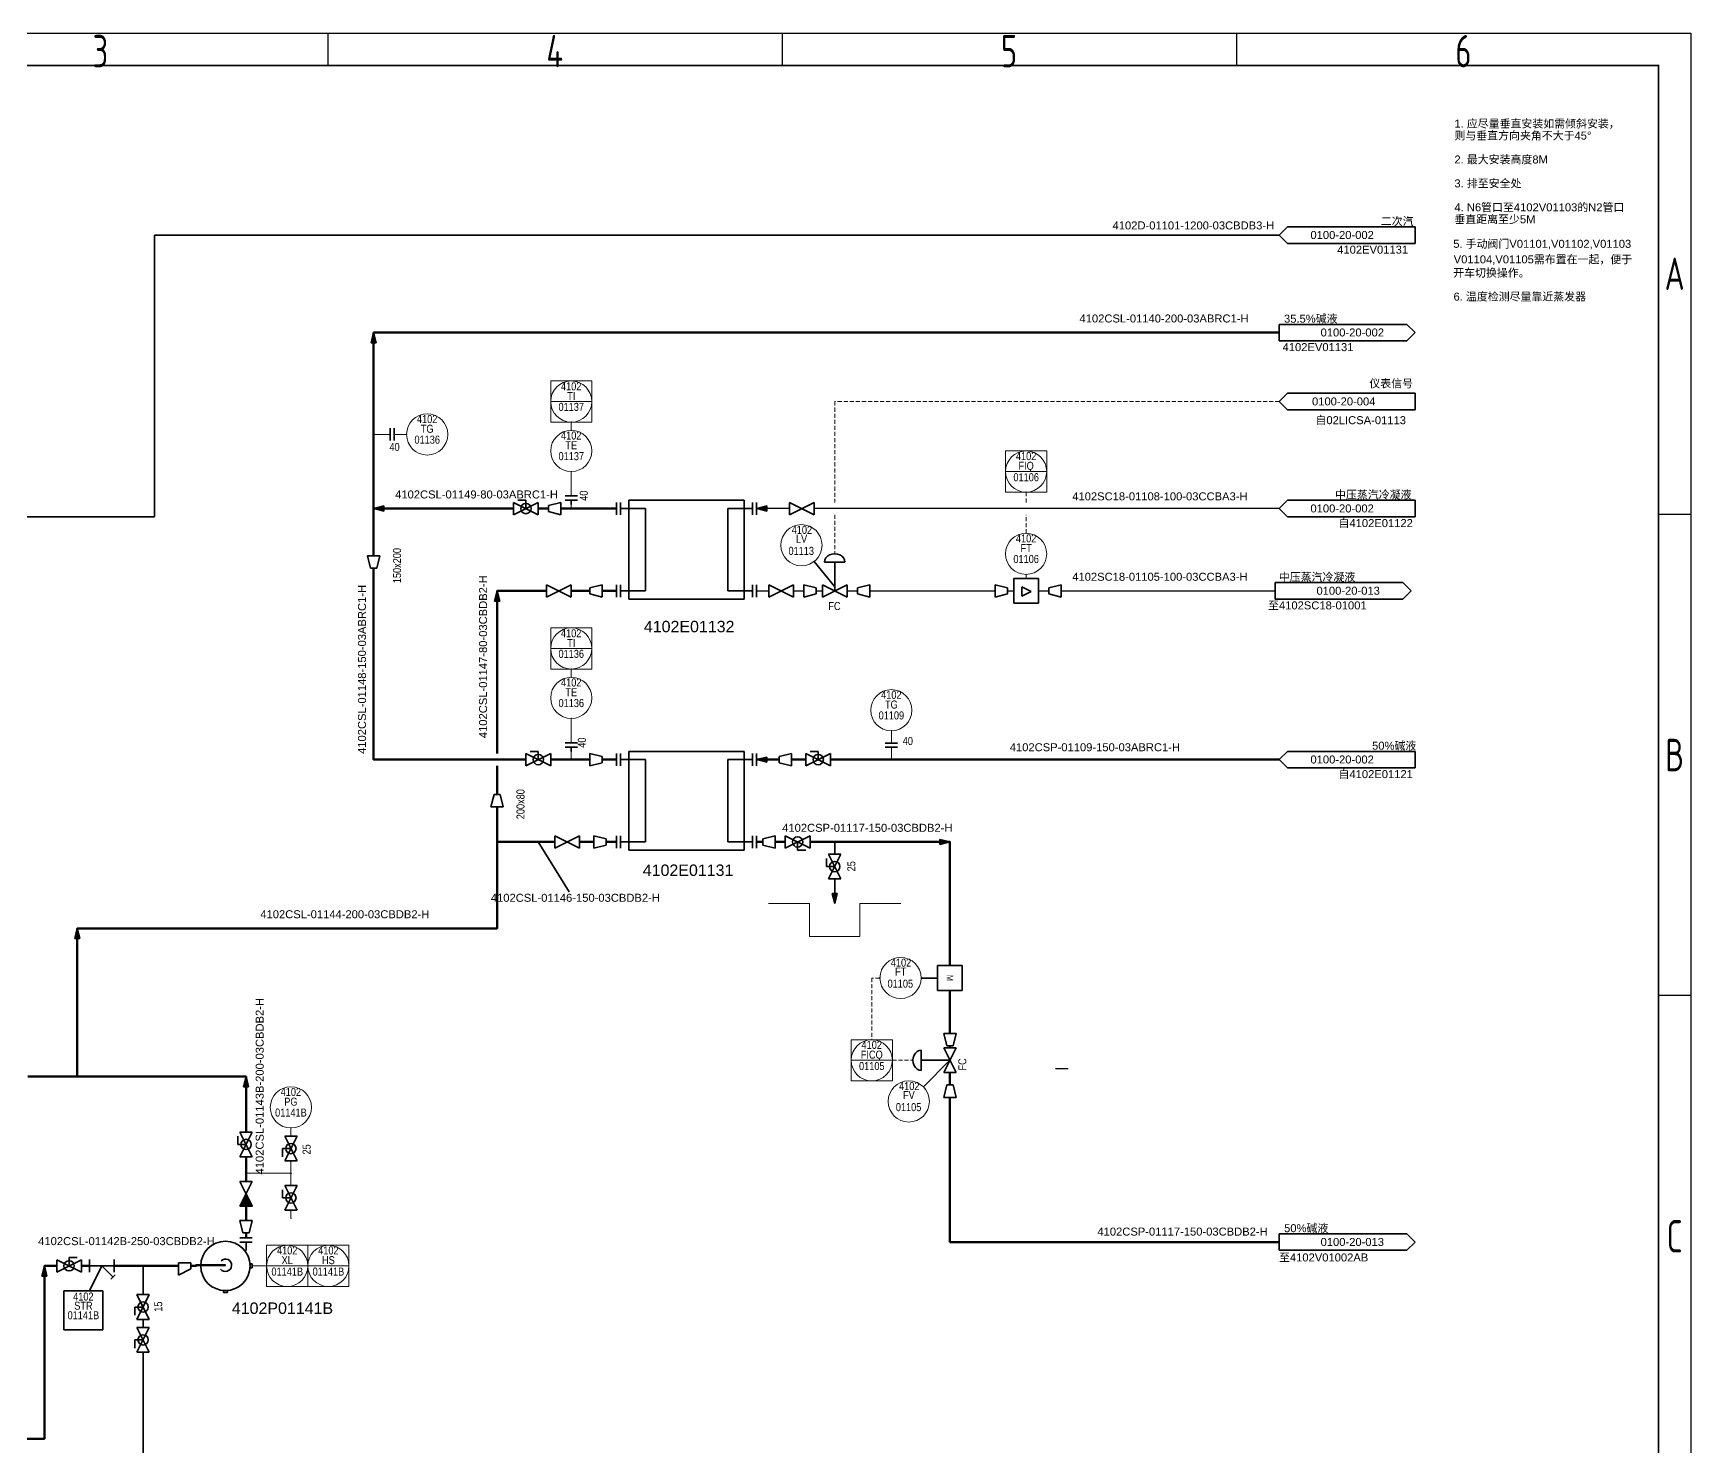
# Model space of a CAD drawing. Extents: x 757 to 8510, y -6585 to 527.
# Drawn here: x 1455 to 1967, y -714 to -278 of the extents above; entities that cross this region are included whole.
import ezdxf
from ezdxf.enums import TextEntityAlignment as Align

# ---------------------------------------------------------------- set-up
doc = ezdxf.new("R2010")
doc.units = 0
doc.header["$MEASUREMENT"] = 0
doc.linetypes.add('ELECTRIC', pattern=[0.1875, 0.125, -0.0625])
doc.layers.get('0').update_dxf_attribs({"linetype": 'CONTINUOUS'})
for name, color, linetype in [('10', 7, 'CONTINUOUS'), ('11', 7, 'CONTINUOUS'), ('12', 7, 'CONTINUOUS'), ('ConsistencyChecks', 7, 'CONTINUOUS'), ('Default', 6, 'CONTINUOUS'), ('Notes', 7, 'CONTINUOUS'), ('PUB_TITLE', 1, 'CONTINUOUS'), ('图框', 92, 'CONTINUOUS')]:
    doc.layers.add(name, color=color, linetype=linetype)
doc.styles.add('Arial', font='arial.ttf')
doc.styles.add('Arial Narrow', font='ARIALN.TTF')
doc.styles.add('CD-Title Block', font='gbenor.shx', dxfattribs={"width": 0.8, "bigfont": 'gbcbig.shx'})
doc.styles.add('txt.shx', font='arial.ttf')
pattern_1 = [(0, (-2e-13, -1105.13), (0, 3.175), [])]

# ---------------------------------------------------------------- blocks, each defined once
blk = doc.blocks.new('HORIZ CENTRIFUGAL PUMP', base_point=(96.52, 116.84))
at = {"color": 0, "linetype": 'ByBlock', "lineweight": -2}
blk.add_circle((96.52, 116.84), 7.62, dxfattribs=at)
blk = doc.blocks.new('CHENGDA-FLANGED NOZZLE CONNECT TO TT')
at = {"color": 0, "linetype": 'ByBlock', "lineweight": -2}
for p, q in [((0, 0), (2.54, 0)), ((2.54, 0), (2.54, 1.905)), ((2.54, 1.905), (2.54, -1.905)), ((3.81, 1.905), (3.81, -1.905))]:
    blk.add_line(p, q, dxfattribs=at)
blk = doc.blocks.new('INSTRUMENT CONNECTOR')
at = {"color": 0, "linetype": 'ByBlock', "lineweight": -2}
for p, q in [((0, 0.635), (0.635, 0.635)), ((0, -0.635), (0, 0.635)), ((0.635, 0.635), (0.635, -0.635)), ((0.635, -0.635), (0, -0.635))]:
    blk.add_line(p, q, dxfattribs=at)
blk = doc.blocks.new('FLANGED NOZZLE-INTERNAL')
at = {"color": 0, "linetype": 'ByBlock', "lineweight": -2}
blk.add_arc((0, 0), 1.91, 45.5104, 321.6705, dxfattribs=at)
blk = doc.blocks.new('DISCR FIELD MOUNTED FT')
at = {"color": 0, "linetype": 'ByBlock', "lineweight": -2}
blk.add_circle((0, 0), 6.35, dxfattribs=at)
blk = doc.blocks.new('CHENGDA-DCS FUNC ACCESS IN PRIME LOC FOR PUMP', base_point=(1.27, 1.27))
at = {"color": 0, "linetype": 'ByBlock', "lineweight": -2}
for p, q in [((-5.08, 7.62), (7.62, 7.62)), ((-5.08, -5.08), (-5.08, 7.62)), ((7.62, 7.62), (7.62, -5.08)), ((-5.08, 1.27), (7.62, 1.27)), ((7.62, -5.08), (-5.08, -5.08))]:
    blk.add_line(p, q, dxfattribs=at)
blk.add_circle((1.27, 1.27), 6.35, dxfattribs=at)
blk = doc.blocks.new('DISCR FIELD MOUNTED TT')
at = {"color": 0, "linetype": 'ByBlock', "lineweight": -2}
blk.add_circle((0, 0), 6.35, dxfattribs=at)
blk = doc.blocks.new('DISCR FIELD MOUNTED PT')
at = {"color": 0, "linetype": 'ByBlock', "lineweight": -2}
blk.add_circle((0, 0), 6.35, dxfattribs=at)
blk = doc.blocks.new('CONCENTRIC')
at = {"color": 0, "linetype": 'ByBlock', "lineweight": -2}
for p, q in [((-1.905, -1.905), (-1.905, 1.905)), ((-1.905, 1.905), (1.905, 0.953)), ((1.905, 0.953), (1.905, -0.952)), ((1.905, -0.952), (-1.905, -1.905))]:
    blk.add_line(p, q, dxfattribs=at)
blk = doc.blocks.new('ECCENTRIC')
at = {"color": 0, "linetype": 'ByBlock', "lineweight": -2}
for p, q in [((1.905, 0.953), (-1.905, 0.953)), ((-1.905, 0.953), (-1.905, -2.857)), ((1.905, -0.953), (1.905, 0.953)), ((-1.905, -2.857), (1.905, -0.953))]:
    blk.add_line(p, q, dxfattribs=at)
blk = doc.blocks.new('GLOBE VALVE')
at = {"color": 0, "linetype": 'ByBlock', "lineweight": -2}
for p, q in [((-3.81, -1.905), (3.81, 1.905)), ((3.81, -1.905), (-3.81, 1.905)), ((-3.81, 1.905), (-3.81, -1.905)), ((3.81, 1.905), (3.81, -1.905))]:
    blk.add_line(p, q, dxfattribs=at)
blk = doc.blocks.new('DOUBLE FLANGE')
at = {"color": 0, "linetype": 'ByBlock', "lineweight": -2}
for p, q in [((0, -1.905), (0, 1.905)), ((1.27, -1.905), (1.27, 1.905))]:
    blk.add_line(p, q, dxfattribs=at)
blk = doc.blocks.new('Y STRAINER', base_point=(0.29, 0))
at = {"color": 0, "linetype": 'ByBlock', "lineweight": -2}
for p, q in [((-3.52, -1.91), (-3.52, 1.91)), ((3.74, -3.45), (0.29, 0)), ((4.1, 1.91), (4.1, -1.91)), ((4.1, 0), (-3.52, 0)), ((4.39, -2.79), (3.08, -4.1))]:
    blk.add_line(p, q, dxfattribs=at)
blk = doc.blocks.new('CHECK VALVE')
at = {"linetype": 'ByBlock', "lineweight": -2}
blk.add_hatch(color=0, dxfattribs=at).paths.add_polyline_path([(-3.81, 1.905), (-3.81, -1.905), (0, 0)])
at = {"color": 0, "linetype": 'ByBlock', "lineweight": -2}
for p, q in [((3.81, 1.905), (-3.81, -1.905)), ((-3.81, 1.905), (3.81, -1.905)), ((-3.81, -1.905), (-3.81, 1.905)), ((3.81, -1.905), (3.81, 1.905))]:
    blk.add_line(p, q, dxfattribs=at)
blk.add_lwpolyline([(-3.81, 1.905), (-3.81, -1.905), (0, 0)], close=True, dxfattribs=at)
blk = doc.blocks.new('OFF-DRAWING', base_point=(-22.23, 0))
at = {"color": 0, "linetype": 'ByBlock', "lineweight": -2}
for p, q in [((-3.81, 2.54), (-43.18, 2.54)), ((-43.18, 2.54), (-43.18, -2.54)), ((-1.27, 0), (-3.81, 2.54)), ((-3.81, -2.54), (-1.27, 0)), ((-43.18, -2.54), (-3.81, -2.54))]:
    blk.add_line(p, q, dxfattribs=at)
blk = doc.blocks.new('CHENGDA-DCS FUNC ACCESS IN PRIME LOC~1', base_point=(1.27, 1.27))
at = {"color": 0, "linetype": 'ByBlock', "lineweight": -2}
for p, q in [((-5.08, 7.62), (7.62, 7.62)), ((-5.08, -5.08), (-5.08, 7.62)), ((7.62, 7.62), (7.62, -5.08)), ((-5.08, 1.27), (7.62, 1.27)), ((7.62, -5.08), (-5.08, -5.08))]:
    blk.add_line(p, q, dxfattribs=at)
blk.add_circle((1.27, 1.27), 6.35, dxfattribs=at)
blk = doc.blocks.new('FLANGE TO AP AND TT')
at = {"color": 0, "linetype": 'ByBlock', "lineweight": -2}
for p, q in [((0, 0), (-1.27, 0)), ((0, -1.91), (0, 1.9)), ((1.37, -1.89), (1.37, 1.92))]:
    blk.add_line(p, q, dxfattribs=at)
blk = doc.blocks.new('BALL VALVE')
at = {"color": 0, "linetype": 'ByBlock', "lineweight": -2}
for p, q in [((-3.81, 1.905), (-3.81, -1.905)), ((3.81, -1.905), (-3.81, 1.905)), ((-3.81, -1.905), (3.81, 1.905)), ((0, 0), (0, 2.54)), ((0, 2.54), (2.54, 2.54)), ((3.81, 1.905), (3.81, -1.905))]:
    blk.add_line(p, q, dxfattribs=at)
blk.add_circle((0, 0), 1.587, dxfattribs=at)
blk = doc.blocks.new('VORTEX FLOW INSTRUMENT')
at = {"color": 0, "linetype": 'ByBlock', "lineweight": -2}
for p, q in [((-3.81, 3.81), (-3.81, -3.81)), ((3.81, 3.81), (-3.81, 3.81)), ((-1.27, 1.27), (-1.27, -1.6)), ((1.6, -0.16), (-1.27, 1.27)), ((3.81, -3.81), (3.81, 3.81)), ((-3.81, -3.81), (3.81, -3.81)), ((-1.27, -1.6), (1.6, -0.16))]:
    blk.add_line(p, q, dxfattribs=at)
blk = doc.blocks.new('OFF-DRAWING1', base_point=(-22.23, 0))
at = {"color": 0, "linetype": 'ByBlock', "lineweight": -2}
for p, q in [((-3.81, 2.54), (-43.18, 2.54)), ((-43.18, 2.54), (-43.18, -2.54)), ((-1.27, 0), (-3.81, 2.54)), ((-3.81, -2.54), (-1.27, 0)), ((-43.18, -2.54), (-3.81, -2.54))]:
    blk.add_line(p, q, dxfattribs=at)
blk = doc.blocks.new('2 WAY GLOBE')
at = {"color": 0, "linetype": 'ByBlock', "lineweight": -2}
for p, q in [((3.81, 1.91), (-3.81, -1.91)), ((-3.81, 1.9), (3.81, -1.9)), ((-3.81, -1.91), (-3.81, 1.9)), ((3.81, -1.91), (3.81, 1.91))]:
    blk.add_line(p, q, dxfattribs=at)
blk = doc.blocks.new('DIAPHRAGM ACTUATOR')
at = {"color": 0, "linetype": 'ByBlock', "lineweight": -2}
for p, q in [((-3.175, 8.89), (3.175, 8.89)), ((0, 8.89), (0, 0))]:
    blk.add_line(p, q, dxfattribs=at)
blk.add_ellipse((0, 8.89), major_axis=(-3.175, 0), ratio=0.8, start_param=3.1415926, end_param=6.2831853, dxfattribs=at)
blk = doc.blocks.new('MAGNETIC FLOW INSTRUMENT')
at = {"color": 0, "linetype": 'ByBlock', "lineweight": -2}
for p, q in [((-3.81, -3.81), (-3.81, 3.81)), ((-3.81, 3.81), (3.81, 3.81)), ((3.81, 3.81), (3.81, -3.81)), ((3.81, -3.81), (-3.81, -3.81))]:
    blk.add_line(p, q, dxfattribs=at)
at = {"color": 0, "linetype": 'ByBlock', "lineweight": -2, "style": 'Arial', "width": 0.8}
blk.add_text('M', height=2.014, dxfattribs=at).set_placement((-0.002, 0), align=Align.MIDDLE_CENTER)
blk = doc.blocks.new('A1图框_H')
at = {"layer": '图框', "linetype": 'Continuous'}
for p, q in [((-410.5, 584), (-410.5, 574)), ((-270.33, 584), (-270.33, 574)), ((-130.16, 584), (-130.16, 574)), ((10, 435.5), (0, 435.5)), ((10, 287), (0, 287))]:
    blk.add_line(p, q, dxfattribs=at)
blk.add_lwpolyline([(-831, 584), (10, 584), (10, -10), (-831, -10)], close=True, dxfattribs=at)
at = {"layer": '图框', "linetype": 'Continuous', "const_width": 0.5}
blk.add_lwpolyline([(-806, 574), (0, 574), (0, 0), (-806, 0)], close=True, dxfattribs=at)
at = {"layer": '图框', "linetype": 'Continuous', "style": 'CD-Title Block', "width": 0.8}
for s, p in [('3', (-480.67, 578.47)), ('4', (-340.5, 578.47)), ('5', (-200.33, 578.47)), ('6', (-60.16, 578.47)), ('A', (5, 509.75)), ('B', (5, 361.25)), ('C', (5, 212.75))]:
    blk.add_text(s, height=10, dxfattribs=at).set_placement(p, align=Align.MIDDLE)

msp = doc.modelspace()

# ---------------------------------------------------------------- hatches: boundary and pattern name
at = {"layer": '11', "linetype": 'ByBlock'}
for points in [[(1560.38, -370.05), (1559.6, -373.21), (1561.18, -373.21)], [(1560.38, -424.35), (1563.54, -425.13), (1563.54, -423.55)], [(1678.49, -424.35), (1681.65, -425.13), (1681.65, -423.55)], [(1598.48, -449.75), (1597.7, -452.91), (1599.28, -452.91)], [(1678.49, -501.82), (1681.65, -502.6), (1681.65, -501.02)], [(1738.18, -527.22), (1735.02, -526.44), (1735.02, -528.02)], [(1702.62, -546.27), (1703.4, -543.11), (1701.82, -543.11)], [(1468.94, -553.89), (1468.16, -557.05), (1469.74, -557.05)], [(1521.01, -599.61), (1520.23, -602.77), (1521.81, -602.77)], [(1458.78, -658.03), (1458, -661.19), (1459.58, -661.19)]]:
    msp.add_hatch(color=7, dxfattribs=at).paths.add_polyline_path(points)
h = msp.add_hatch(dxfattribs=at)
h.set_pattern_fill('LINE', scale=25.4, style=0)
h.set_pattern_definition(pattern_1)
h.paths.add_polyline_path([(1772.69, -597.13), (1770.69, -596.63), (1770.69, -597.13)])
h = msp.add_hatch(dxfattribs=at)
h.set_pattern_fill('LINE', scale=25.4, style=0)
h.set_pattern_definition(pattern_1)
h.paths.add_polyline_path([(1770.69, -597.13), (1770.69, -597.63), (1772.69, -597.13)])
h = msp.add_hatch(dxfattribs=at)
h.set_pattern_fill('LINE', scale=25.4, style=0)
h.set_pattern_definition(pattern_1)
h.paths.add_polyline_path([(1774.69, -597.13), (1774.69, -596.63), (1772.69, -597.13)])
h = msp.add_hatch(dxfattribs=at)
h.set_pattern_fill('LINE', scale=25.4, style=0)
h.set_pattern_definition(pattern_1)
h.paths.add_polyline_path([(1772.69, -597.13), (1774.69, -597.63), (1774.69, -597.13)])

# ---------------------------------------------------------------- linework, layer by layer
at = {"layer": '10', "color": 16, "linetype": 'Continuous', "lineweight": 35, "true_color": 0x800000}
for p, q in [((1639.12, -421.81), (1639.12, -452.29)), ((1674.68, -421.81), (1639.12, -421.81)), ((1674.68, -452.29), (1674.68, -421.81)), ((1639.12, -452.29), (1674.68, -452.29)), ((1639.12, -499.28), (1639.12, -529.76)), ((1674.68, -499.28), (1639.12, -499.28)), ((1674.68, -529.76), (1674.68, -499.28)), ((1639.12, -529.76), (1674.68, -529.76))]:
    msp.add_line(p, q, dxfattribs=at)
at = {"layer": '11', "color": 56, "linetype": 'Continuous', "lineweight": 35, "true_color": 0x808000}
msp.add_line((1492.78, -339.97), (1839.78, -339.97), dxfattribs=at)
at = {"layer": '11', "color": 7, "linetype": 'Continuous', "lineweight": 35}
for p, q in [((1560.38, -370.05), (1559.6, -373.21)), ((1559.6, -373.21), (1561.18, -373.21)), ((1561.18, -373.21), (1560.38, -370.05)), ((1563.54, -423.55), (1560.38, -424.35)), ((1560.38, -424.35), (1563.54, -425.13)), ((1563.54, -425.13), (1563.54, -423.55)), ((1681.65, -423.55), (1678.49, -424.35)), ((1678.49, -424.35), (1681.65, -425.13)), ((1681.65, -425.13), (1681.65, -423.55)), ((1598.48, -449.75), (1597.7, -452.91)), ((1599.28, -452.91), (1598.48, -449.75)), ((1597.7, -452.91), (1599.28, -452.91)), ((1681.65, -501.02), (1678.49, -501.82)), ((1681.65, -502.6), (1681.65, -501.02)), ((1678.49, -501.82), (1681.65, -502.6)), ((1735.02, -526.44), (1735.02, -528.02)), ((1738.18, -527.22), (1735.02, -526.44)), ((1735.02, -528.02), (1738.18, -527.22)), ((1701.82, -543.11), (1702.62, -546.27)), ((1703.4, -543.11), (1701.82, -543.11)), ((1702.62, -546.27), (1703.4, -543.11)), ((1468.94, -553.89), (1468.16, -557.05)), ((1468.16, -557.05), (1469.74, -557.05)), ((1469.74, -557.05), (1468.94, -553.89)), ((1521.01, -599.61), (1520.23, -602.77)), ((1520.23, -602.77), (1521.81, -602.77)), ((1521.81, -602.77), (1521.01, -599.61)), ((1458.78, -658.03), (1458, -661.19)), ((1459.58, -661.19), (1458.78, -658.03)), ((1458, -661.19), (1459.58, -661.19)), ((1464.82, -677.78), (1464.82, -665.78)), ((1464.82, -665.78), (1476.82, -665.78)), ((1476.82, -665.78), (1476.82, -677.78)), ((1476.82, -677.78), (1464.82, -677.78))]:
    msp.add_line(p, q, dxfattribs=at)
at = {"layer": '11', "color": 56, "linetype": 'Continuous', "lineweight": 70, "true_color": 0x808000}
for p, q in [((1560.38, -401.49), (1560.38, -370.05)), ((1560.38, -370.05), (1839.78, -370.05)), ((1738.18, -650.7), (1839.78, -650.7))]:
    msp.add_line(p, q, dxfattribs=at)
at = {"layer": '11', "color": 56, "linetype": 'Continuous', "lineweight": 35, "true_color": 0x808000}
for points in [[(1492.78, -339.97), (1492.78, -426.89)], [(1492.78, -426.89), (1364.16, -426.89)], [(1702.62, -527.22), (1702.62, -531.03)], [(1702.62, -538.65), (1702.62, -546.27)], [(1489.26, -658.03), (1489.26, -666.92)], [(1489.26, -674.54), (1489.26, -677.08)], [(1489.26, -684.7), (1489.26, -716.45), (1397.82, -716.45), (1397.82, -726.61)]]:
    msp.add_lwpolyline(points, dxfattribs=at)
at = {"layer": '11', "color": 7, "linetype": 'Continuous', "lineweight": 0}
for points in [[(1560.38, -370.05), (1559.6, -373.21), (1561.18, -373.21)], [(1560.38, -424.35), (1563.54, -425.13), (1563.54, -423.55)], [(1678.49, -424.35), (1681.65, -425.13), (1681.65, -423.55)], [(1598.48, -449.75), (1597.7, -452.91), (1599.28, -452.91)], [(1678.49, -501.82), (1681.65, -502.6), (1681.65, -501.02)], [(1738.18, -527.22), (1735.02, -526.44), (1735.02, -528.02)], [(1702.62, -546.27), (1703.4, -543.11), (1701.82, -543.11)], [(1468.94, -553.89), (1468.16, -557.05), (1469.74, -557.05)], [(1521.01, -599.61), (1520.23, -602.77), (1521.81, -602.77)], [(1458.78, -658.03), (1458, -661.19), (1459.58, -661.19)]]:
    msp.add_lwpolyline(points, close=True, dxfattribs=at)
at = {"layer": '11', "color": 56, "linetype": 'Continuous', "lineweight": 70, "true_color": 0x808000}
for points in [[(1560.38, -424.35), (1560.38, -401.49)], [(1560.38, -438.99), (1560.38, -424.35)], [(1603.56, -424.35), (1560.38, -424.35)], [(1614.35, -424.35), (1611.18, -424.35)], [(1621.34, -424.35), (1618.16, -424.35)], [(1635.31, -424.35), (1621.34, -424.35)], [(1607.37, -501.82), (1560.38, -501.82), (1560.38, -442.8)], [(1598.48, -499.92), (1598.48, -449.75), (1613.72, -449.75)], [(1621.34, -449.75), (1627.05, -449.75)], [(1630.86, -449.75), (1635.31, -449.75)], [(1598.48, -512.61), (1598.48, -503.72)], [(1621.34, -501.82), (1614.99, -501.82)], [(1627.05, -501.82), (1621.34, -501.82)], [(1635.31, -501.82), (1630.86, -501.82)], [(1685.47, -501.82), (1678.49, -501.82)], [(1693.73, -501.82), (1689.28, -501.82)], [(1720.09, -501.82), (1701.35, -501.82)], [(1839.78, -501.82), (1720.09, -501.82)], [(1598.48, -527.22), (1598.48, -516.42)], [(1468.94, -599.61), (1468.94, -553.89), (1598.48, -553.89), (1598.48, -527.22)], [(1598.48, -527.22), (1616.26, -527.22)], [(1623.88, -527.22), (1628.32, -527.22)], [(1632.13, -527.22), (1635.31, -527.22)], [(1678.49, -527.22), (1680.39, -527.22)], [(1684.2, -527.22), (1687.38, -527.22)], [(1695, -527.22), (1702.62, -527.22)], [(1702.62, -527.22), (1738.18, -527.22), (1738.18, -565.4)], [(1738.18, -573.02), (1738.18, -586.35)], [(1738.18, -590.16), (1738.18, -590.8)], [(1453.7, -599.61), (1468.94, -599.61)], [(1521.01, -616.75), (1521.01, -599.61), (1468.94, -599.61)], [(1738.18, -598.42), (1738.18, -602.23)], [(1738.18, -606.04), (1738.18, -630.7)], [(1521.01, -629.45), (1521.01, -624.38)], [(1521.01, -631.99), (1521.01, -629.45)], [(1738.18, -630.7), (1738.18, -650.7)], [(1521.01, -644.06), (1521.01, -639.62)], [(1521.02, -649.41), (1521.02, -648.65), (1521.01, -648.65), (1521.01, -647.87)], [(1352.1, -711.37), (1458.78, -711.37), (1458.78, -658.03), (1462.59, -658.03)], [(1470.21, -658.03), (1472.73, -658.03)], [(1480.35, -658.03), (1489.26, -658.03)], [(1489.26, -658.03), (1500.22, -658.03)], [(1504.03, -658.03), (1505.53, -658.03), (1505.53, -657.84), (1514.66, -657.84)]]:
    msp.add_lwpolyline(points, dxfattribs=at)
at = {"layer": '11', "color": 30, "linetype": 'Continuous', "lineweight": 25, "true_color": 0xff8000}
for points in [[(1688.65, -424.35), (1678.49, -424.35)], [(1839.78, -424.35), (1696.27, -424.35)], [(1678.49, -449.75), (1682.3, -449.75)], [(1689.92, -449.75), (1693.09, -449.75)], [(1696.9, -449.75), (1698.81, -449.75)], [(1706.43, -449.75), (1709.6, -449.75)], [(1713.41, -449.75), (1752.15, -449.75)], [(1755.96, -449.75), (1757.86, -449.75)], [(1765.48, -449.75), (1768.66, -449.75)], [(1772.47, -449.75), (1838.51, -449.75)]]:
    msp.add_lwpolyline(points, dxfattribs=at)
at = {"layer": '11', "color": 7, "linetype": 'Continuous', "lineweight": 35}
for points in [[(1620.68, -542.58), (1611.18, -527.22)], [(1472.74, -665.78), (1476.54, -658.03)]]:
    msp.add_lwpolyline(points, dxfattribs=at)
for p in [(1560.38, -401.49), (1560.38, -424.35), (1621.34, -424.35), (1621.34, -501.82), (1720.09, -501.82), (1598.48, -527.22), (1702.62, -527.22), (1521.01, -629.45), (1489.26, -658.03)]:
    msp.add_point(p, dxfattribs=at)
at = {"layer": '12', "color": 7, "linetype": 'Continuous', "lineweight": 35}
for p, q in [((1716.5, -569.21), (1716.5, -569.08)), ((1716.5, -569.21), (1716.5, -569.34)), ((1729.39, -569.21), (1729.39, -569.08)), ((1729.39, -569.21), (1729.39, -569.34))]:
    msp.add_line(p, q, dxfattribs=at)
at = {"layer": '12', "color": 96, "linetype": 'ELECTRIC', "lineweight": 18, "ltscale": 10, "true_color": 0x008000}
for points in [[(1839.78, -391.33), (1702.62, -391.33), (1702.62, -422.45)], [(1761.67, -422.45), (1761.67, -419.27)], [(1702.62, -426.25), (1702.62, -438.32)], [(1761.67, -431.97), (1761.67, -426.25)], [(1716.5, -569.21), (1714.05, -569.21), (1714.05, -588.26)], [(1720.4, -594.61), (1726.75, -594.61)]]:
    msp.add_lwpolyline(points, dxfattribs=at)
at = {"layer": '12', "color": 96, "linetype": 'ELECTRIC', "lineweight": 18, "true_color": 0x008000}
for points in [[(1621.34, -400.22), (1621.34, -397.68)], [(1621.34, -476.42), (1621.34, -473.88)], [(1734.37, -569.21), (1729.39, -569.21)], [(1522.91, -658.05), (1524.52, -658.05), (1524.52, -658.03), (1527.36, -658.03)]]:
    msp.add_lwpolyline(points, dxfattribs=at)
at = {"layer": '12', "color": 96, "linetype": 'Continuous', "lineweight": 18, "true_color": 0x008000}
for points in [[(1560.38, -401.49), (1565.46, -401.49)], [(1566.73, -401.49), (1570.54, -401.49)], [(1621.34, -420.48), (1621.34, -412.92)], [(1621.34, -424.35), (1621.34, -423.08)], [(1761.67, -445.94), (1761.67, -444.67)], [(1621.34, -496.68), (1621.34, -489.12)], [(1720.09, -496.74), (1720.09, -492.93)], [(1621.34, -501.82), (1621.34, -499.28)], [(1720.09, -501.82), (1720.09, -498.01)], [(1534.84, -618.03), (1534.84, -615.49)], [(1534.84, -625.65), (1534.84, -629.45)], [(1534.84, -629.45), (1521.01, -629.45)], [(1534.84, -629.45), (1534.84, -633.26)], [(1534.84, -640.88), (1534.84, -643.42)]]:
    msp.add_lwpolyline(points, dxfattribs=at)
at = {"layer": '12', "color": 7, "linetype": 'Continuous', "lineweight": 35}
for points in [[(1696.25, -440.69), (1702.62, -448.48)], [(1729.29, -569.21), (1734.37, -569.21)], [(1729.97, -602.82), (1738.18, -594.61)]]:
    msp.add_lwpolyline(points, dxfattribs=at)
at = {"layer": '12', "color": 7, "linetype": 'Continuous', "lineweight": 13}
for centre in [(1692.36, -435.66), (1722.94, -569.21), (1725.48, -607.31)]:
    msp.add_circle(centre, 6.35, dxfattribs=at)
at = {"layer": '12', "color": 7, "linetype": 'Continuous', "lineweight": 35}
msp.add_point((1534.84, -629.45), dxfattribs=at)
at = {"layer": 'ConsistencyChecks', "color": 5, "linetype": 'Continuous', "lineweight": 9}
for p in [(1839.78, -370.05), (1839.78, -424.35), (1534.84, -643.42), (1839.78, -650.7), (1514.66, -657.84), (1514.66, -657.84), (1522.28, -658.05), (1479.99, -661.48), (1514.66, -665.67)]:
    msp.add_point(p, dxfattribs=at)
at = {"layer": 'ConsistencyChecks', "color": 7, "linetype": 'Continuous', "lineweight": 9}
for p in [(1839.78, -391.33), (1621.34, -397.68), (1560.38, -401.49), (1560.38, -401.49), (1560.38, -401.49), (1565.46, -401.49), (1566.73, -401.49), (1570.54, -401.49), (1621.34, -400.22), (1621.34, -412.92), (1761.67, -419.27), (1560.38, -424.35), (1560.38, -424.35), (1560.38, -424.35), (1603.56, -424.35), (1611.18, -424.35), (1614.35, -424.35), (1618.16, -424.35), (1621.34, -420.48), (1621.34, -423.08), (1621.34, -424.35), (1621.34, -424.35), (1621.34, -424.35), (1635.31, -424.35), (1639.12, -424.35), (1674.68, -424.35), (1678.49, -424.35), (1688.65, -424.35), (1696.27, -424.35), (1761.67, -431.97), (1702.62, -438.32), (1761.67, -444.67), (1613.72, -449.75), (1621.34, -449.75), (1627.05, -449.75), (1630.86, -449.75), (1635.31, -449.75), (1639.12, -449.75), (1674.68, -449.75), (1678.49, -449.75), (1682.3, -449.75), (1689.92, -449.75), (1693.09, -449.75), (1696.9, -449.75), (1698.81, -449.75), (1702.62, -449.75), (1706.43, -449.75), (1709.6, -449.75), (1713.41, -449.75), (1752.15, -449.75), (1755.96, -449.75), (1757.86, -449.75), (1761.67, -445.94), (1765.48, -449.75), (1768.66, -449.75), (1772.47, -449.75), (1621.34, -473.88), (1621.34, -476.42), (1621.34, -489.12), (1720.09, -492.93), (1621.34, -496.68), (1621.34, -499.28), (1720.09, -496.74), (1720.09, -498.01), (1607.37, -501.82), (1614.99, -501.82), (1621.34, -501.82), (1621.34, -501.82), (1621.34, -501.82), (1627.05, -501.82), (1630.86, -501.82), (1635.31, -501.82), (1639.12, -501.82), (1674.68, -501.82), (1678.49, -501.82), (1685.47, -501.82), (1689.28, -501.82), (1693.73, -501.82), (1701.35, -501.82), (1720.09, -501.82), (1720.09, -501.82), (1720.09, -501.82), (1839.78, -501.82), (1598.48, -512.61), (1598.48, -516.42), (1598.48, -527.22), (1598.48, -527.22), (1598.48, -527.22), (1616.26, -527.22), (1623.88, -527.22), (1628.32, -527.22), (1632.13, -527.22), (1635.31, -527.22), (1639.12, -527.22), (1674.68, -527.22), (1678.49, -527.22), (1680.39, -527.22), (1684.2, -527.22), (1687.38, -527.22), (1695, -527.22), (1702.62, -527.22), (1702.62, -527.22), (1702.62, -527.22), (1702.62, -531.03), (1702.62, -538.65), (1738.18, -565.4), (1716.5, -569.21), (1729.39, -569.21), (1734.37, -569.21), (1738.18, -573.02), (1738.18, -586.35), (1714.05, -588.26), (1738.18, -590.16), (1738.18, -590.8), (1720.4, -594.61), (1726.75, -594.61), (1738.18, -594.61), (1738.18, -598.42), (1738.18, -602.23), (1738.18, -606.04), (1521.01, -616.75), (1534.84, -615.49), (1534.84, -618.03), (1521.01, -624.38), (1534.84, -625.65), (1521.01, -629.45), (1521.01, -629.45), (1521.01, -629.45), (1521.01, -631.99), (1534.84, -629.45), (1534.84, -629.45), (1534.84, -629.45), (1534.84, -633.26), (1521.01, -639.62), (1521.01, -644.06), (1534.84, -640.88), (1521.01, -647.87), (1521.02, -649.41), (1521.02, -653.22), (1462.59, -658.03), (1470.21, -658.03), (1472.73, -658.03), (1480.35, -658.03), (1489.26, -658.03), (1489.26, -658.03), (1489.26, -658.03), (1500.22, -658.03), (1504.03, -658.03), (1522.91, -658.05), (1527.36, -658.03), (1540.06, -658.03), (1540.06, -658.03), (1479.99, -661.48), (1489.26, -666.92), (1514.66, -666.3), (1489.26, -674.54), (1489.26, -677.08), (1489.26, -684.7)]:
    msp.add_point(p, dxfattribs=at)
at = {"layer": 'Notes', "color": 7, "linetype": 'Continuous', "lineweight": 35}
for p, q in [((1639.12, -424.35), (1644.2, -424.35)), ((1644.2, -424.35), (1644.2, -449.75)), ((1669.6, -424.35), (1669.6, -449.75)), ((1674.68, -424.35), (1669.6, -424.35)), ((1644.2, -449.75), (1639.12, -449.75)), ((1669.6, -449.75), (1674.68, -449.75)), ((1639.12, -501.82), (1644.2, -501.82)), ((1644.2, -501.82), (1644.2, -527.22)), ((1669.6, -501.82), (1669.6, -527.22)), ((1674.68, -501.82), (1669.6, -501.82)), ((1644.2, -527.22), (1639.12, -527.22)), ((1669.6, -527.22), (1674.68, -527.22))]:
    msp.add_line(p, q, dxfattribs=at)
at = {"layer": 'Notes', "color": 7, "linetype": 'Continuous', "lineweight": 0}
for p, q in [((1694.87, -546.27), (1682.17, -546.27)), ((1694.87, -556.43), (1694.87, -546.27)), ((1710.37, -556.43), (1710.37, -546.27)), ((1710.37, -546.27), (1723.07, -546.27)), ((1710.37, -556.43), (1694.87, -556.43))]:
    msp.add_line(p, q, dxfattribs=at)
at = {"layer": 'PUB_TITLE', "color": 2}
msp.add_lwpolyline([(1125.75, -277.65), (1966.75, -277.65), (1966.75, -871.65), (1125.75, -871.65)], close=True, dxfattribs=at)

# ---------------------------------------------------------------- block references
at = {"layer": '10', "color": 16, "linetype": 'Continuous', "lineweight": 35, "true_color": 0x800000, "xscale": -1}
for name, p in [('CHENGDA-FLANGED NOZZLE CONNECT TO TT', (1639.12, -424.35)), ('CHENGDA-FLANGED NOZZLE CONNECT TO TT', (1639.12, -449.75)), ('CHENGDA-FLANGED NOZZLE CONNECT TO TT', (1639.12, -501.82)), ('CHENGDA-FLANGED NOZZLE CONNECT TO TT', (1639.12, -527.22)), ('FLANGED NOZZLE-INTERNAL', (1514.66, -657.84))]:
    msp.add_blockref(name, p, dxfattribs=at)
for name, p, rotation in [('CHENGDA-FLANGED NOZZLE CONNECT TO TT', (1674.68, -424.35), 180), ('CHENGDA-FLANGED NOZZLE CONNECT TO TT', (1674.68, -449.75), 180), ('CHENGDA-FLANGED NOZZLE CONNECT TO TT', (1674.68, -501.82), 180), ('CHENGDA-FLANGED NOZZLE CONNECT TO TT', (1674.68, -527.22), 180), ('CHENGDA-FLANGED NOZZLE CONNECT TO TT', (1521.02, -653.22), 269.9999999999941), ('INSTRUMENT CONNECTOR', (1522.28, -658.05), 180), ('INSTRUMENT CONNECTOR', (1514.66, -665.67), 90.00000000000593)]:
    msp.add_blockref(name, p, dxfattribs=dict(at, rotation=rotation))
at = {"layer": '10', "color": 16, "linetype": 'Continuous', "lineweight": 35, "true_color": 0x800000}
msp.add_blockref('HORIZ CENTRIFUGAL PUMP', (1514.66, -658.05), dxfattribs=at)
at = {"layer": '11', "color": 56, "linetype": 'Continuous', "lineweight": 35, "true_color": 0x808000, "xscale": -1}
for name, p in [('OFF-DRAWING1', (1860.73, -339.97)), ('BALL VALVE', (1607.37, -424.35)), ('CONCENTRIC', (1616.26, -424.35)), ('GLOBE VALVE', (1692.46, -424.35)), ('OFF-DRAWING1', (1860.73, -424.35)), ('BALL VALVE', (1611.18, -501.82)), ('BALL VALVE', (1697.54, -501.82)), ('OFF-DRAWING1', (1860.73, -501.82))]:
    msp.add_blockref(name, p, dxfattribs=at)
at = {"layer": '11', "color": 56, "linetype": 'Continuous', "lineweight": 35, "true_color": 0x808000}
for name, p in [('OFF-DRAWING1', (1860.73, -370.05)), ('GLOBE VALVE', (1617.53, -449.75)), ('CONCENTRIC', (1754.05, -449.75)), ('OFF-DRAWING1', (1859.46, -449.75)), ('CONCENTRIC', (1628.96, -501.82)), ('GLOBE VALVE', (1620.07, -527.22)), ('CONCENTRIC', (1630.23, -527.22)), ('OFF-DRAWING1', (1860.73, -650.7)), ('BALL VALVE', (1466.4, -658.03)), ('Y STRAINER', (1476.54, -658.03)), ('ECCENTRIC', (1502.12, -658.03))]:
    msp.add_blockref(name, p, dxfattribs=at)
at = {"layer": '11', "color": 56, "linetype": 'Continuous', "lineweight": 35, "true_color": 0x808000, "xscale": -1}
for name, p, rotation in [('DOUBLE FLANGE', (1565.46, -401.49), 180), ('GLOBE VALVE', (1686.11, -449.75), 180), ('CONCENTRIC', (1695, -449.75), 180), ('DOUBLE FLANGE', (1720.09, -498.01), 269.9999999999941), ('CONCENTRIC', (1598.48, -514.52), 269.9999999999941), ('BALL VALVE', (1691.19, -527.22), 180), ('BALL VALVE', (1534.84, -621.84), 90.00000000000593), ('BALL VALVE', (1489.26, -670.73), 90.00000000000593), ('BALL VALVE', (1489.26, -680.89), 90.00000000000593)]:
    msp.add_blockref(name, p, dxfattribs=dict(at, rotation=rotation))
at = {"layer": '11', "color": 56, "linetype": 'Continuous', "lineweight": 35, "true_color": 0x808000}
for name, p, rotation in [('FLANGE TO AP AND TT', (1621.34, -421.81), 90.00000000000594), ('CONCENTRIC', (1560.38, -440.89), 270.0000000000059), ('CONCENTRIC', (1628.96, -449.75), 180.0000000000119), ('CONCENTRIC', (1711.51, -449.75), 180.0000000000119), ('CONCENTRIC', (1770.56, -449.75), 180.0000000000119), ('FLANGE TO AP AND TT', (1621.34, -498.01), 90.00000000000594), ('CONCENTRIC', (1687.38, -501.82), 180.0000000000119), ('CONCENTRIC', (1682.3, -527.22), 180.0000000000119), ('BALL VALVE', (1702.62, -534.84), 90.00000000000594), ('CONCENTRIC', (1738.18, -588.26), 269.9999999999941), ('CONCENTRIC', (1738.18, -604.13), 90.00000000000594), ('BALL VALVE', (1521.01, -620.56), 90.00000000000594), ('CHECK VALVE', (1521.01, -635.8), 90.00000000000594), ('BALL VALVE', (1534.84, -637.08), 90.00000000000594), ('CONCENTRIC', (1521.01, -645.96), 269.9999999999941)]:
    msp.add_blockref(name, p, dxfattribs=dict(at, rotation=rotation))
at = {"layer": '12', "color": 96, "linetype": 'Continuous', "lineweight": 18, "true_color": 0x008000}
for name, p in [('CHENGDA-DCS FUNC ACCESS IN PRIME LOC~1', (1621.34, -391.33)), ('DISCR FIELD MOUNTED TT', (1576.89, -401.49)), ('DISCR FIELD MOUNTED TT', (1621.34, -406.57)), ('CHENGDA-DCS FUNC ACCESS IN PRIME LOC FOR PUMP', (1761.67, -412.92)), ('DISCR FIELD MOUNTED FT', (1761.67, -438.32)), ('CHENGDA-DCS FUNC ACCESS IN PRIME LOC~1', (1621.34, -467.53)), ('DISCR FIELD MOUNTED TT', (1621.34, -482.77)), ('DISCR FIELD MOUNTED TT', (1720.09, -486.58)), ('CHENGDA-DCS FUNC ACCESS IN PRIME LOC FOR PUMP', (1714.05, -594.61)), ('DISCR FIELD MOUNTED PT', (1534.84, -609.13)), ('CHENGDA-DCS FUNC ACCESS IN PRIME LOC FOR PUMP', (1533.71, -658.03)), ('CHENGDA-DCS FUNC ACCESS IN PRIME LOC FOR PUMP', (1546.41, -658.03))]:
    msp.add_blockref(name, p, dxfattribs=at)
at = {"layer": '12', "color": 96, "linetype": 'Continuous', "lineweight": 35, "true_color": 0x008000, "xscale": -1}
for name, p in [('OFF-DRAWING', (1860.73, -391.33)), ('DIAPHRAGM ACTUATOR', (1702.62, -449.75))]:
    msp.add_blockref(name, p, dxfattribs=at)
for name, p, rotation in [('2 WAY GLOBE', (1702.62, -449.75), 180), ('DIAPHRAGM ACTUATOR', (1738.18, -594.61), 90.00000000000593), ('2 WAY GLOBE', (1738.18, -594.61), 90.00000000000593)]:
    msp.add_blockref(name, p, dxfattribs=dict(at, rotation=rotation))
at = {"layer": '12', "color": 96, "linetype": 'Continuous', "lineweight": 35, "true_color": 0x008000}
msp.add_blockref('VORTEX FLOW INSTRUMENT', (1761.67, -449.75), dxfattribs=at)
at = {"layer": '12', "color": 96, "linetype": 'Continuous', "lineweight": 35, "true_color": 0x008000, "rotation": 269.9999999999941}
msp.add_blockref('MAGNETIC FLOW INSTRUMENT', (1738.18, -569.21), dxfattribs=at)
at = {"layer": '图框', "linetype": 'Continuous'}
msp.add_blockref('A1图框_H', (1956.75, -861.65), dxfattribs=at)

# ---------------------------------------------------------------- texts
at = {"layer": '10', "color": 7, "style": 'Arial'}
for s, height, p in [('4102E01132', 3.528, (1657.72, -460.76)), ('4102E01131', 3.528, (1657.38, -535.95)), ('4102P01141B', 3.5278, (1532.25, -671.1))]:
    msp.add_text(s, height=height, dxfattribs=at).set_placement(p, align=Align.MIDDLE_CENTER)
at = {"layer": '11', "color": 7, "style": 'Arial'}
msp.add_text('4102D-01101-1200-03CBDB3-H', height=2.4694, dxfattribs=at).set_placement((1813.27, -335.75), align=Align.TOP_CENTER)
at = {"layer": '11', "color": 7}
for s, height, style, p in [('二次汽', 2.469, 'txt.shx', (1876.15, -335.69)), ('0100-20-002', 2.4694, 'Arial', (1859.17, -339.93)), ('4102EV01131', 2.4694, 'txt.shx', (1868.59, -344.46)), ('35.5%%%碱液', 2.469, 'txt.shx', (1849.49, -365.76)), ('4102EV01131', 2.4694, 'txt.shx', (1851.73, -374.53)), ('0100-20-002', 2.4694, 'Arial', (1862.3, -370.01)), ('40', 2.469, 'Arial Narrow', (1566.83, -405.34)), ('中压蒸汽冷凝液', 2.469, 'txt.shx', (1868.77, -420.06)), ('0100-20-002', 2.4694, 'Arial', (1859.17, -424.31)), ('自4102E01122', 2.4694, 'txt.shx', (1869.52, -428.83)), ('中压蒸汽冷凝液', 2.469, 'txt.shx', (1851.43, -445.46)), ('0100-20-013', 2.4694, 'Arial', (1861.03, -449.71)), ('至4102SC18-01001', 2.4694, 'txt.shx', (1851.52, -454.23)), ('40', 2.469, 'Arial Narrow', (1725.18, -496.06)), ('50%碱液', 2.469, 'txt.shx', (1875.23, -497.53)), ('0100-20-002', 2.4694, 'Arial', (1859.17, -501.78)), ('自4102E01121', 2.4694, 'txt.shx', (1869.52, -506.3)), ('50%%%碱液', 2.469, 'txt.shx', (1848.09, -646.41)), ('0100-20-013', 2.4694, 'Arial', (1862.3, -650.66)), ('至4102V01002AB', 2.4694, 'txt.shx', (1853.46, -655.44)), ('4102', 2.469, 'Arial Narrow', (1470.82, -667.5)), ('STR', 2.469, 'Arial Narrow', (1470.84, -670.33)), ('01141B', 2.469, 'Arial Narrow', (1470.83, -673.28))]:
    msp.add_text(s, height=height, dxfattribs=dict(at, style=style)).set_placement(p, align=Align.MIDDLE_CENTER)
at = {"layer": '11', "color": 7, "style": 'Arial'}
for s, p in [('4102CSL-01140-200-03ABRC1-H', (1804.22, -366.93)), ('4102CSL-01149-80-03ABRC1-H', (1592.13, -421.23)), ('4102SC18-01108-100-03CCBA3-H', (1802.95, -421.82)), ('4102SC18-01105-100-03CCBA3-H', (1802.95, -446.63)), ('4102CSP-01109-150-03ABRC1-H', (1782.89, -499.24)), ('4102CSP-01117-150-03CBDB2-H', (1712.68, -524.1)), ('4102CSL-01146-150-03CBDB2-H', (1622.61, -545.69)), ('4102CSL-01144-200-03CBDB2-H', (1551.49, -550.77)), ('4102CSL-01142B-250-03CBDB2-H', (1484.11, -651.64)), ('4102CSP-01117-150-03CBDB2-H', (1809.93, -648.7))]:
    msp.add_text(s, height=2.4694, dxfattribs=at).set_placement(p, align=Align.CENTER)
at = {"layer": '11', "color": 7, "style": 'Arial Narrow'}
for s, p in [('40', (1625.19, -420.38)), ('150x200', (1567.58, -441.95)), ('40', (1624.6, -496.58)), ('200x80', (1605.68, -515.58)), ('25', (1707.74, -534.74)), ('25', (1539.69, -622.1)), ('15', (1493.92, -670.63))]:
    msp.add_text(s, height=2.469, rotation=90, dxfattribs=at).set_placement(p, align=Align.MIDDLE_CENTER)
at = {"layer": '11', "color": 7, "style": 'Arial'}
for s, p in [('4102CSL-01148-150-03ABRC1-H', (1558.01, -473.99)), ('4102CSL-01147-80-03CBDB2-H', (1595.36, -470.07))]:
    msp.add_text(s, height=2.4694, rotation=90, dxfattribs=at).set_placement(p, align=Align.CENTER)
msp.add_text('4102CSL-01143B-200-03CBDB2-H', height=2.4694, rotation=90, dxfattribs=at).set_placement((1523.98, -602.6), align=Align.TOP_CENTER)
at = {"layer": '12', "color": 7}
for s, height, style, p in [('4102 ', 2.469, 'Arial Narrow', (1621.71, -386.64)), ('TI ', 2.469, 'Arial Narrow', (1621.75, -389.66)), ('仪表信号', 2.469, 'txt.shx', (1874.31, -385.77)), ('01137', 2.469, 'Arial Narrow', (1621.34, -392.98)), ('0100-20-004', 2.4694, 'Arial', (1859.66, -391.29)), ('4102 ', 2.469, 'Arial Narrow', (1577.28, -396.73)), ('TG ', 2.469, 'Arial Narrow', (1577.29, -399.73)), ('自02LICSA-01113', 2.4694, 'txt.shx', (1864.9, -397.08)), ('01136', 2.469, 'Arial Narrow', (1576.9, -403.09)), ('4102 ', 2.469, 'Arial Narrow', (1621.73, -401.81)), ('TE ', 2.469, 'Arial Narrow', (1621.74, -404.81)), ('01137', 2.469, 'Arial Narrow', (1621.35, -408.17)), ('4102 ', 2.469, 'Arial Narrow', (1762.07, -408.16)), ('01106', 2.469, 'Arial Narrow', (1761.69, -414.69)), ('FIQ ', 2.469, 'Arial Narrow', (1762.07, -411.16)), ('4102', 2.469, 'Arial Narrow', (1692.5, -430.92)), ('LV', 2.469, 'Arial Narrow', (1692.4, -433.67)), ('4102 ', 2.469, 'Arial Narrow', (1762.07, -433.56)), ('01113', 2.469, 'Arial Narrow', (1692.29, -437.4)), ('01106', 2.469, 'Arial Narrow', (1761.68, -439.92)), ('FT ', 2.469, 'Arial Narrow', (1762.07, -436.56)), ('FC', 2.469, 'Arial Narrow', (1702.55, -454.42)), ('4102 ', 2.469, 'Arial Narrow', (1621.71, -462.84)), ('TI ', 2.469, 'Arial Narrow', (1621.75, -465.86)), ('01136', 2.469, 'Arial Narrow', (1621.34, -469.18)), ('4102 ', 2.469, 'Arial Narrow', (1621.73, -478.01)), ('TE ', 2.469, 'Arial Narrow', (1621.74, -481.01)), ('4102 ', 2.469, 'Arial Narrow', (1720.48, -481.82)), ('01136', 2.469, 'Arial Narrow', (1621.35, -484.37)), ('TG ', 2.469, 'Arial Narrow', (1720.49, -484.82)), ('01109', 2.469, 'Arial Narrow', (1720.1, -488.18)), ('4102', 2.469, 'Arial Narrow', (1723.08, -564.47)), ('FT', 2.469, 'Arial Narrow', (1722.97, -567.21)), ('01105', 2.469, 'Arial Narrow', (1722.87, -570.95)), ('FICQ ', 2.469, 'Arial Narrow', (1714.45, -592.85)), ('4102 ', 2.469, 'Arial Narrow', (1714.44, -589.85)), ('01105', 2.469, 'Arial Narrow', (1714.06, -596.38)), ('4102 ', 2.469, 'Arial Narrow', (1535.23, -604.37)), ('4102', 2.469, 'Arial Narrow', (1725.62, -602.56)), ('PG ', 2.469, 'Arial Narrow', (1535.24, -607.37)), ('01105', 2.469, 'Arial Narrow', (1725.41, -609.05)), ('FV', 2.469, 'Arial Narrow', (1725.51, -605.31)), ('01141B', 2.469, 'Arial Narrow', (1534.85, -610.73)), ('4102 ', 2.469, 'Arial Narrow', (1534.1, -653.27)), ('4102 ', 2.469, 'Arial Narrow', (1546.8, -653.27)), ('01141B', 2.469, 'Arial Narrow', (1533.72, -659.8)), ('XL ', 2.469, 'Arial Narrow', (1534.11, -656.27)), ('01141B', 2.469, 'Arial Narrow', (1546.42, -659.8)), ('HS ', 2.469, 'Arial Narrow', (1546.81, -656.27))]:
    msp.add_text(s, height=height, dxfattribs=dict(at, style=style)).set_placement(p, align=Align.MIDDLE_CENTER)
at = {"layer": '12', "color": 7, "style": 'Arial Narrow'}
msp.add_text('FC', height=2.469, rotation=90, dxfattribs=at).set_placement((1741.99, -595.88), align=Align.MIDDLE_CENTER)
at = {"layer": 'Default', "color": 7, "style": 'txt.shx'}
for s, height, p in [('1. 应尽量垂直安装如需倾斜安装，', 2.4694, (1893.81, -306.81)), ('则与垂直方向夹角不大于45°', 2.4694, (1893.81, -310.49)), ('2. 最大安装高度8M', 2.4694, (1893.81, -317.87)), ('3. 排至安全处', 2.469, (1893.81, -325.25)), ('4. N6管口至4102V01103的N2管口', 2.4694, (1893.81, -332.63)), ('垂直距离至少5M', 2.469, (1893.81, -336.32)), ('5. 手动阀门V01101,V01102,V01103', 2.4694, (1893.45, -343.89)), ('V01104,V01105需布置在一起，便于', 2.4694, (1893.58, -348.69)), ('开车切换操作。', 2.469, (1893.43, -352.85)), ('6. 温度检测尽量靠近蒸发器', 2.4694, (1893.53, -360.18))]:
    msp.add_text(s, height=height, dxfattribs=at).set_placement(p)

doc.saveas('drawing.dxf')
